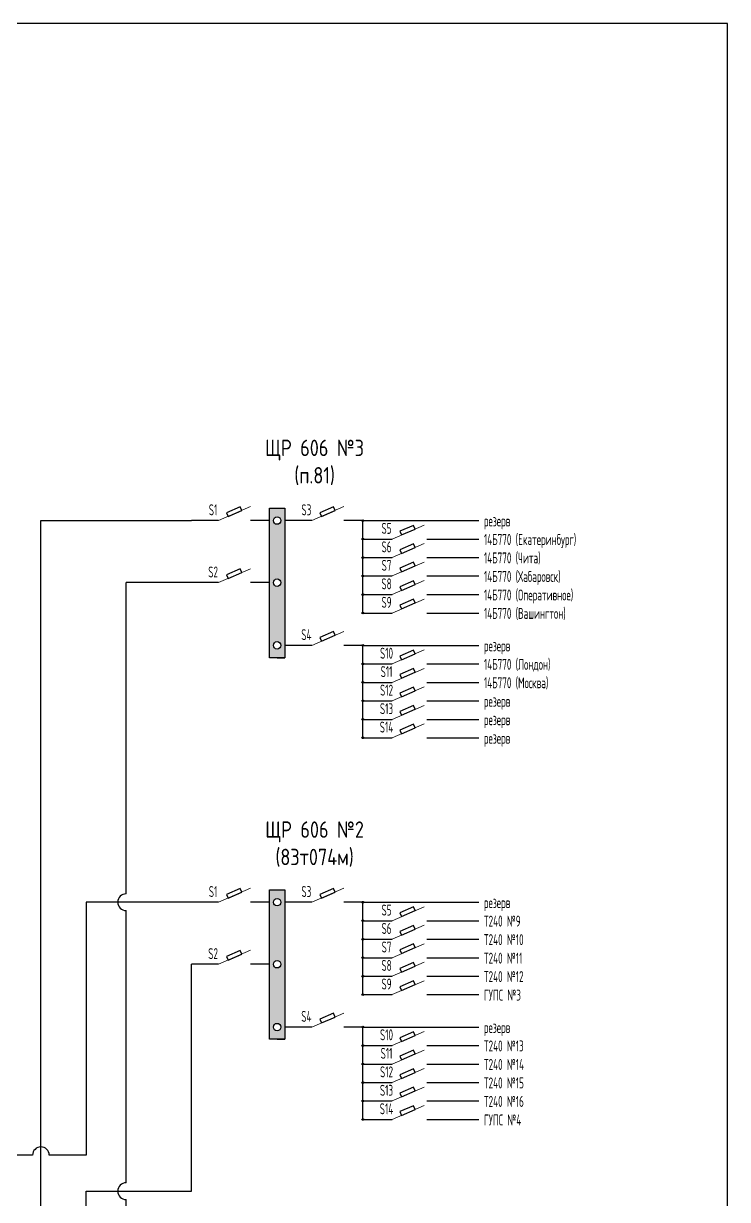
# Model space of a CAD drawing. Header units: millimetres. Extents: x 478 to 775, y 525 to 945.
# Drawn here: x 697.6 to 774.8, y 816.4 to 945.3 of the extents above; entities that cross this region are included whole.
import ezdxf

# ---------------------------------------------------------------- set-up
doc = ezdxf.new("R2010")
doc.units = ezdxf.units.MM
doc.header["$LTSCALE"] = 0.1
doc.styles.add('стиль1', font='txt.shx', dxfattribs={"width": 0.75, "height": 1.2})

msp = doc.modelspace()

# ---------------------------------------------------------------- hatches: boundary and pattern name
h = msp.add_hatch(color=256)
h.paths.add_polyline_path([(726.28, 892.13), (724.6, 892.13), (724.6, 875.76), (726.28, 875.76)])
h.paths.add_polyline_path([(725.85, 877.11, -1), (725.03, 877.11, -1)], flags=16)
h.paths.add_polyline_path([(725.03, 883.98, -1), (725.85, 883.98, -1)], flags=16)
h.paths.add_polyline_path([(725.03, 890.78, -1), (725.85, 890.78, -1)], flags=16)
h = msp.add_hatch(color=256)
h.paths.add_polyline_path([(734.93, 890.78), (734.84, 890.78), (734.84, 890.69, 0.414214)], flags=17)
h.paths.add_polyline_path([(734.74, 890.78, 0.414214), (734.84, 890.69), (734.84, 890.78), (734.93, 890.78, 1)])
h = msp.add_hatch(color=256)
h.paths.add_polyline_path([(734.93, 888.76), (734.84, 888.76), (734.84, 888.67, 0.414214)], flags=17)
h.paths.add_polyline_path([(734.74, 888.76, 0.414214), (734.84, 888.67), (734.84, 888.76), (734.93, 888.76, 1)])
h = msp.add_hatch(color=256)
h.paths.add_polyline_path([(734.93, 886.73), (734.84, 886.73), (734.84, 886.64, 0.414214)], flags=17)
h.paths.add_polyline_path([(734.74, 886.73, 0.414214), (734.84, 886.64), (734.84, 886.73), (734.93, 886.73, 1)])
h = msp.add_hatch(color=256)
h.paths.add_polyline_path([(734.93, 884.71), (734.84, 884.71), (734.84, 884.62, 0.414214)], flags=17)
h.paths.add_polyline_path([(734.74, 884.71, 0.414214), (734.84, 884.62), (734.84, 884.71), (734.93, 884.71, 1)])
h = msp.add_hatch(color=256)
h.paths.add_polyline_path([(734.93, 882.68), (734.84, 882.68), (734.84, 882.59, 0.414214)], flags=17)
h.paths.add_polyline_path([(734.74, 882.68, 0.414214), (734.84, 882.59), (734.84, 882.68), (734.93, 882.68, 1)])
h = msp.add_hatch(color=256)
h.paths.add_polyline_path([(734.93, 880.65), (734.84, 880.65), (734.84, 880.56, 0.414214)], flags=17)
h.paths.add_polyline_path([(734.74, 880.65, 0.414214), (734.84, 880.56), (734.84, 880.65), (734.93, 880.65, 1)])
h = msp.add_hatch(color=256)
h.paths.add_polyline_path([(734.93, 877.11), (734.84, 877.11), (734.84, 877.02, 0.414214)], flags=17)
h.paths.add_polyline_path([(734.74, 877.11, 0.414214), (734.84, 877.02), (734.84, 877.11), (734.93, 877.11, 1)])
h = msp.add_hatch(color=256)
h.paths.add_polyline_path([(734.93, 875.08), (734.84, 875.08), (734.84, 874.99, 0.414214)], flags=17)
h.paths.add_polyline_path([(734.74, 875.08, 0.414214), (734.84, 874.99), (734.84, 875.08), (734.93, 875.08, 1)])
h = msp.add_hatch(color=256)
h.paths.add_polyline_path([(734.93, 873.05), (734.84, 873.05), (734.84, 872.96, 0.414214)], flags=17)
h.paths.add_polyline_path([(734.74, 873.05, 0.414214), (734.84, 872.96), (734.84, 873.05), (734.93, 873.05, 1)])
h = msp.add_hatch(color=256)
h.paths.add_polyline_path([(734.93, 871.03), (734.84, 871.03), (734.84, 870.94, 0.414214)], flags=17)
h.paths.add_polyline_path([(734.74, 871.03, 0.414214), (734.84, 870.94), (734.84, 871.03), (734.93, 871.03, 1)])
h = msp.add_hatch(color=256)
h.paths.add_polyline_path([(734.93, 869), (734.84, 869), (734.84, 868.91, 0.414214)], flags=17)
h.paths.add_polyline_path([(734.74, 869, 0.414214), (734.84, 868.91), (734.84, 869), (734.93, 869, 1)])
h = msp.add_hatch(color=256)
h.paths.add_polyline_path([(734.93, 866.98), (734.84, 866.98), (734.84, 866.89, 0.414214)], flags=17)
h.paths.add_polyline_path([(734.74, 866.98, 0.414214), (734.84, 866.89), (734.84, 866.98), (734.93, 866.98, 1)])
h = msp.add_hatch(color=256)
h.paths.add_polyline_path([(726.28, 850.3), (724.6, 850.3), (724.6, 833.94), (726.28, 833.94)])
h.paths.add_polyline_path([(725.85, 835.28, -1), (725.03, 835.28, -1)], flags=16)
h.paths.add_polyline_path([(725.03, 842.16, -1), (725.85, 842.16, -1)], flags=16)
h.paths.add_polyline_path([(725.03, 848.96, -1), (725.85, 848.96, -1)], flags=16)
h = msp.add_hatch(color=256)
h.paths.add_polyline_path([(734.93, 848.96), (734.84, 848.96), (734.84, 848.87, 0.414214)], flags=17)
h.paths.add_polyline_path([(734.74, 848.96, 0.414214), (734.84, 848.87), (734.84, 848.96), (734.93, 848.96, 1)])
h = msp.add_hatch(color=256)
h.paths.add_polyline_path([(734.93, 846.93), (734.84, 846.93), (734.84, 846.84, 0.414214)], flags=17)
h.paths.add_polyline_path([(734.74, 846.93, 0.414214), (734.84, 846.84), (734.84, 846.93), (734.93, 846.93, 1)])
h = msp.add_hatch(color=256)
h.paths.add_polyline_path([(734.93, 844.91), (734.84, 844.91), (734.84, 844.82, 0.414214)], flags=17)
h.paths.add_polyline_path([(734.74, 844.91, 0.414214), (734.84, 844.82), (734.84, 844.91), (734.93, 844.91, 1)])
h = msp.add_hatch(color=256)
h.paths.add_polyline_path([(734.93, 842.88), (734.84, 842.88), (734.84, 842.79, 0.414214)], flags=17)
h.paths.add_polyline_path([(734.74, 842.88, 0.414214), (734.84, 842.79), (734.84, 842.88), (734.93, 842.88, 1)])
h = msp.add_hatch(color=256)
h.paths.add_polyline_path([(734.93, 840.85), (734.84, 840.85), (734.84, 840.76, 0.414214)], flags=17)
h.paths.add_polyline_path([(734.74, 840.85, 0.414214), (734.84, 840.76), (734.84, 840.85), (734.93, 840.85, 1)])
h = msp.add_hatch(color=256)
h.paths.add_polyline_path([(734.93, 838.83), (734.84, 838.83), (734.84, 838.74, 0.414214)], flags=17)
h.paths.add_polyline_path([(734.74, 838.83, 0.414214), (734.84, 838.74), (734.84, 838.83), (734.93, 838.83, 1)])
h = msp.add_hatch(color=256)
h.paths.add_polyline_path([(734.93, 835.28), (734.84, 835.28), (734.84, 835.19, 0.414214)], flags=17)
h.paths.add_polyline_path([(734.74, 835.28, 0.414214), (734.84, 835.19), (734.84, 835.28), (734.93, 835.28, 1)])
h = msp.add_hatch(color=256)
h.paths.add_polyline_path([(734.93, 833.25), (734.84, 833.25), (734.84, 833.16, 0.414214)], flags=17)
h.paths.add_polyline_path([(734.74, 833.25, 0.414214), (734.84, 833.16), (734.84, 833.25), (734.93, 833.25, 1)])
h = msp.add_hatch(color=256)
h.paths.add_polyline_path([(734.93, 831.23), (734.84, 831.23), (734.84, 831.14, 0.414214)], flags=17)
h.paths.add_polyline_path([(734.74, 831.23, 0.414214), (734.84, 831.14), (734.84, 831.23), (734.93, 831.23, 1)])
h = msp.add_hatch(color=256)
h.paths.add_polyline_path([(734.93, 829.2), (734.84, 829.2), (734.84, 829.11, 0.414214)], flags=17)
h.paths.add_polyline_path([(734.74, 829.2, 0.414214), (734.84, 829.11), (734.84, 829.2), (734.93, 829.2, 1)])
h = msp.add_hatch(color=256)
h.paths.add_polyline_path([(734.93, 827.18), (734.84, 827.18), (734.84, 827.09, 0.414214)], flags=17)
h.paths.add_polyline_path([(734.74, 827.18, 0.414214), (734.84, 827.09), (734.84, 827.18), (734.93, 827.18, 1)])
h = msp.add_hatch(color=256)
h.paths.add_polyline_path([(734.93, 825.15), (734.84, 825.15), (734.84, 825.06, 0.414214)], flags=17)
h.paths.add_polyline_path([(734.74, 825.15, 0.414214), (734.84, 825.06), (734.84, 825.15), (734.93, 825.15, 1)])

# ---------------------------------------------------------------- linework, layer by layer
for p, q in [((774.83, 945.25), (477.83, 945.25)), ((774.83, 525.25), (774.83, 945.25)), ((699.54, 779.24), (699.54, 890.78)), ((699.54, 890.78), (709.88, 890.78)), ((709.88, 890.78), (716.04, 890.78)), ((719.03, 890.78), (716.04, 890.78)), ((724.6, 890.78), (722.54, 890.78)), ((729.26, 890.78), (726.28, 890.78)), ((734.84, 890.78), (732.77, 890.78)), ((734.84, 880.65), (734.84, 890.78)), ((734.84, 890.78), (747.58, 890.78)), ((734.84, 888.76), (738.05, 888.76)), ((741.87, 888.76), (747.58, 888.76)), ((734.84, 886.73), (738.05, 886.73)), ((741.87, 886.73), (747.58, 886.73)), ((734.84, 884.71), (738.05, 884.71)), ((741.87, 884.71), (747.58, 884.71)), ((719.03, 883.98), (708.89, 883.98)), ((708.89, 849.88), (708.89, 883.98)), ((724.6, 883.98), (722.54, 883.98)), ((734.84, 882.68), (738.05, 882.68)), ((741.87, 882.68), (747.58, 882.68)), ((734.84, 880.65), (738.05, 880.65)), ((741.87, 880.65), (747.58, 880.65)), ((729.26, 877.11), (726.28, 877.11)), ((734.84, 877.11), (732.77, 877.11)), ((734.84, 866.98), (734.84, 877.11)), ((734.84, 877.11), (747.58, 877.11)), ((726.28, 875.76), (724.6, 875.76)), ((725.44, 875.76), (726.28, 875.76)), ((734.84, 875.08), (738.05, 875.08)), ((741.87, 875.08), (747.58, 875.08)), ((734.84, 873.05), (738.05, 873.05)), ((741.87, 873.05), (747.58, 873.05)), ((734.84, 871.03), (738.05, 871.03)), ((741.87, 871.03), (747.58, 871.03)), ((734.84, 869), (738.05, 869)), ((741.87, 869), (747.58, 869)), ((734.84, 866.98), (738.05, 866.98)), ((741.87, 866.98), (747.58, 866.98)), ((716.04, 848.96), (704.49, 848.96)), ((704.49, 848.96), (704.49, 821.23)), ((708.89, 818.22), (708.89, 848.04)), ((719.03, 848.96), (716.04, 848.96)), ((724.6, 848.96), (722.54, 848.96)), ((729.26, 848.96), (726.28, 848.96)), ((734.84, 848.96), (732.77, 848.96)), ((734.84, 838.83), (734.84, 848.96)), ((734.84, 848.96), (747.58, 848.96)), ((734.84, 846.93), (738.05, 846.93)), ((741.87, 846.93), (747.58, 846.93)), ((734.84, 844.91), (738.05, 844.91)), ((741.87, 844.91), (747.58, 844.91)), ((734.84, 842.88), (738.05, 842.88)), ((741.87, 842.88), (747.58, 842.88)), ((719.03, 842.16), (716.04, 842.16)), ((716.04, 817.3), (716.04, 842.16)), ((724.6, 842.16), (722.54, 842.16)), ((734.84, 840.85), (738.05, 840.85)), ((741.87, 840.85), (747.58, 840.85)), ((734.84, 838.83), (738.05, 838.83)), ((741.87, 838.83), (747.58, 838.83)), ((729.26, 835.28), (726.28, 835.28)), ((734.84, 835.28), (732.77, 835.28)), ((734.84, 825.15), (734.84, 835.28)), ((734.84, 835.28), (747.58, 835.28)), ((726.28, 833.94), (724.6, 833.94)), ((725.44, 833.94), (726.28, 833.94)), ((734.84, 833.25), (738.05, 833.25)), ((741.87, 833.25), (747.58, 833.25)), ((734.84, 831.23), (738.05, 831.23)), ((741.87, 831.23), (747.58, 831.23)), ((734.84, 829.2), (738.05, 829.2)), ((741.87, 829.2), (747.58, 829.2)), ((734.84, 827.18), (738.05, 827.18)), ((741.87, 827.18), (747.58, 827.18)), ((734.84, 825.15), (738.05, 825.15)), ((741.87, 825.15), (747.58, 825.15)), ((698.62, 821.23), (643.56, 821.23)), ((704.49, 821.23), (700.46, 821.23)), ((704.49, 817.3), (716.04, 817.3)), ((704.49, 806.14), (704.49, 817.3)), ((708.89, 806.14), (708.89, 816.38))]:
    msp.add_line(p, q)
at = {"lineweight": 15}
for p, q in [((719.03, 890.78), (722.54, 892.31)), ((729.26, 890.78), (732.77, 892.31)), ((738.05, 888.76), (741.56, 890.29)), ((738.05, 886.73), (741.56, 888.26)), ((719.03, 883.98), (722.54, 885.51)), ((738.05, 884.71), (741.56, 886.24)), ((738.05, 882.68), (741.56, 884.21)), ((738.05, 880.65), (741.56, 882.18)), ((729.26, 877.11), (732.77, 878.63)), ((738.05, 875.08), (741.56, 876.61)), ((738.05, 873.05), (741.56, 874.58)), ((738.05, 871.03), (741.56, 872.56)), ((738.05, 869), (741.56, 870.53)), ((738.05, 866.98), (741.56, 868.5)), ((719.03, 848.96), (722.54, 850.49)), ((729.26, 848.96), (732.77, 850.49)), ((738.05, 846.93), (741.56, 848.46)), ((738.05, 844.91), (741.56, 846.44)), ((738.05, 842.88), (741.56, 844.41)), ((719.03, 842.16), (722.54, 843.69)), ((738.05, 840.85), (741.56, 842.38)), ((738.05, 838.83), (741.56, 840.36)), ((729.26, 835.28), (732.77, 836.81)), ((738.05, 833.25), (741.56, 834.78)), ((738.05, 831.23), (741.56, 832.76)), ((738.05, 829.2), (741.56, 830.73)), ((738.05, 827.18), (741.56, 828.7)), ((738.05, 825.15), (741.56, 826.68))]:
    msp.add_line(p, q, dxfattribs=at)
for points in [[(720.07, 891.24), (721.56, 891.89), (721.39, 892.29), (719.89, 891.64)], [(724.6, 892.13), (726.28, 892.13), (726.28, 875.76), (724.6, 875.76)], [(730.3, 891.24), (731.8, 891.89), (731.62, 892.29), (730.13, 891.64)], [(739.09, 889.21), (740.58, 889.86), (740.41, 890.26), (738.91, 889.61)], [(739.09, 887.19), (740.58, 887.84), (740.41, 888.24), (738.91, 887.59)], [(720.07, 884.44), (721.56, 885.09), (721.39, 885.49), (719.89, 884.84)], [(739.09, 885.16), (740.58, 885.81), (740.41, 886.21), (738.91, 885.56)], [(739.09, 883.13), (740.58, 883.78), (740.41, 884.19), (738.91, 883.54)], [(739.09, 881.11), (740.58, 881.76), (740.41, 882.16), (738.91, 881.51)], [(730.3, 877.56), (731.8, 878.21), (731.62, 878.61), (730.13, 877.96)], [(739.09, 875.53), (740.58, 876.18), (740.41, 876.59), (738.91, 875.94)], [(739.09, 873.51), (740.58, 874.16), (740.41, 874.56), (738.91, 873.91)], [(739.09, 871.48), (740.58, 872.13), (740.41, 872.53), (738.91, 871.88)], [(739.09, 869.46), (740.58, 870.11), (740.41, 870.51), (738.91, 869.86)], [(739.09, 867.43), (740.58, 868.08), (740.41, 868.48), (738.91, 867.83)], [(720.07, 849.41), (721.56, 850.06), (721.39, 850.47), (719.89, 849.81)], [(724.6, 850.3), (726.28, 850.3), (726.28, 833.94), (724.6, 833.94)], [(730.3, 849.41), (731.8, 850.06), (731.62, 850.47), (730.13, 849.81)], [(739.09, 847.39), (740.58, 848.04), (740.41, 848.44), (738.91, 847.79)], [(739.09, 845.36), (740.58, 846.01), (740.41, 846.41), (738.91, 845.76)], [(739.09, 843.33), (740.58, 843.98), (740.41, 844.39), (738.91, 843.74)], [(720.07, 842.61), (721.56, 843.26), (721.39, 843.66), (719.89, 843.01)], [(739.09, 841.31), (740.58, 841.96), (740.41, 842.36), (738.91, 841.71)], [(739.09, 839.28), (740.58, 839.93), (740.41, 840.33), (738.91, 839.68)], [(730.3, 835.73), (731.8, 836.38), (731.62, 836.79), (730.13, 836.14)], [(739.09, 833.71), (740.58, 834.36), (740.41, 834.76), (738.91, 834.11)], [(739.09, 831.68), (740.58, 832.33), (740.41, 832.73), (738.91, 832.08)], [(739.09, 829.66), (740.58, 830.31), (740.41, 830.71), (738.91, 830.06)], [(739.09, 827.63), (740.58, 828.28), (740.41, 828.68), (738.91, 828.03)], [(739.09, 825.6), (740.58, 826.25), (740.41, 826.66), (738.91, 826.01)]]:
    msp.add_lwpolyline(points, close=True)
for centre, radius in [((725.44, 890.78), 0.407), ((734.84, 890.78), 0.0905), ((734.84, 888.76), 0.0905), ((734.84, 886.73), 0.0905), ((725.44, 883.98), 0.407), ((734.84, 884.71), 0.0905), ((734.84, 882.68), 0.0905), ((734.84, 880.65), 0.0905), ((725.44, 877.11), 0.407), ((734.84, 877.11), 0.0905), ((734.84, 875.08), 0.0905), ((734.84, 873.05), 0.0905), ((734.84, 871.03), 0.0905), ((734.84, 869), 0.0905), ((734.84, 866.98), 0.0905), ((725.44, 848.96), 0.407), ((734.84, 848.96), 0.0905), ((734.84, 846.93), 0.0905), ((734.84, 844.91), 0.0905), ((734.84, 842.88), 0.0905), ((725.44, 842.16), 0.407), ((734.84, 840.85), 0.0905), ((734.84, 838.83), 0.0905), ((725.44, 835.28), 0.407), ((734.84, 835.28), 0.0905), ((734.84, 833.25), 0.0905), ((734.84, 831.23), 0.0905), ((734.84, 829.2), 0.0905), ((734.84, 827.18), 0.0905), ((734.84, 825.15), 0.0905)]:
    msp.add_circle(centre, radius)
for centre, start, end in [((708.89, 848.96), 90, 270), ((699.54, 821.23), 0, 180), ((708.89, 817.3), 90, 270)]:
    msp.add_arc(centre, 0.919, start, end)

# ---------------------------------------------------------------- texts
at = {"char_height": 1.8, "width": 17.4336, "attachment_point": 5}
for s, insert in [('{\\fGOST|b0|i0|c204|p34;ЩР 606 №3 \\P(п.81)}', (729.55, 897.16)), ('{\\fGOST|b0|i0|c204|p34;ЩР 606 №2 (83т074м)}', (729.55, 855.33))]:
    msp.add_mtext(s, dxfattribs=dict(at, insert=insert))
at = {"char_height": 1.2, "style": 'стиль1'}
for s, insert, width, attachment_point in [('{\\fGOST|b0|i0|c0|p34;S\\fGOST|b0|i0|c204|p34;1}', (718.42, 891.96), 14.6601, 5), ('{\\fGOST|b0|i0|c0|p34;S\\fGOST|b0|i0|c204|p34;3}', (728.65, 891.96), 14.6601, 5), ('{\\fGOST|b0|i0|c0|p34;S5}', (737.44, 889.93), 14.6601, 5), ('{\\fGOST|b0|i0|c204|p34;резерв}', (748.12, 891.34), 14.6601, 1), ('{\\fGOST|b0|i0|c204|p34;14Б770 (Екатеринбург)}', (748.12, 889.31), 20.9368, 1), ('{\\fGOST|b0|i0|c0|p34;S6}', (737.44, 887.9), 14.6601, 5), ('{\\fGOST|b0|i0|c204|p34;14Б770 (Чита)}', (748.12, 887.29), 14.6601, 1), ('{\\fGOST|b0|i0|c0|p34;S\\fGOST|b0|i0|c204|p34;2}', (718.42, 885.15), 14.6601, 5), ('{\\fGOST|b0|i0|c0|p34;S7}', (737.44, 885.88), 14.6601, 5), ('{\\fGOST|b0|i0|c204|p34;14Б770 (Хабаровск)}', (748.12, 885.26), 14.6601, 1), ('{\\fGOST|b0|i0|c0|p34;S8}', (737.44, 883.85), 14.6601, 5), ('{\\fGOST|b0|i0|c204|p34;14Б770 (Оперативное)}', (748.12, 883.23), 18.8287, 1), ('{\\fGOST|b0|i0|c0|p34;S\\fGOST|b0|i0|c204|p34;9}', (737.44, 881.83), 14.6601, 5), ('{\\fGOST|b0|i0|c204|p34;14Б770 (Вашингтон)}', (748.12, 881.21), 19.2643, 1), ('{\\fGOST|b0|i0|c0|p34;S\\fGOST|b0|i0|c204|p34;4}', (728.65, 878.28), 14.6601, 5), ('{\\fGOST|b0|i0|c0|p34;S\\fGOST|b0|i0|c204|p34;10}', (737.44, 876.25), 14.6601, 5), ('{\\fGOST|b0|i0|c204|p34;резерв}', (748.12, 877.66), 14.6601, 1), ('{\\fGOST|b0|i0|c204|p34;14Б770 (Лондон)}', (748.12, 875.63), 14.6601, 1), ('{\\fGOST|b0|i0|c0|p34;S\\fGOST|b0|i0|c204|p34;11}', (737.44, 874.23), 14.6601, 5), ('{\\fGOST|b0|i0|c0|p34;S\\fGOST|b0|i0|c204|p34;12}', (737.44, 872.2), 14.6601, 5), ('{\\fGOST|b0|i0|c204|p34;14Б770 (Москва)}', (748.12, 873.61), 14.6601, 1), ('{\\fGOST|b0|i0|c204|p34;резерв}', (748.12, 871.58), 14.6601, 1), ('{\\fGOST|b0|i0|c0|p34;S\\fGOST|b0|i0|c204|p34;13}', (737.44, 870.17), 14.6601, 5), ('{\\fGOST|b0|i0|c0|p34;S\\fGOST|b0|i0|c204|p34;14}', (737.44, 868.15), 14.6601, 5), ('{\\fGOST|b0|i0|c204|p34;резерв}', (748.12, 869.56), 14.6601, 1), ('{\\fGOST|b0|i0|c204|p34;резерв}', (748.12, 867.53), 14.6601, 1), ('{\\fGOST|b0|i0|c0|p34;S\\fGOST|b0|i0|c204|p34;1}', (718.42, 850.13), 14.6601, 5), ('{\\fGOST|b0|i0|c0|p34;S\\fGOST|b0|i0|c204|p34;3}', (728.65, 850.13), 14.6601, 5), ('{\\fGOST|b0|i0|c204|p34;резерв}', (748.12, 849.51), 14.6601, 1), ('{\\fGOST|b0|i0|c0|p34;S5}', (737.44, 848.1), 14.6601, 5), ('{\\fGOST|b0|i0|c0|p34;S6}', (737.44, 846.08), 14.6601, 5), ('{\\fGOST|b0|i0|c204|p34;Т240 №9}', (748.12, 847.49), 14.6601, 1), ('{\\fGOST|b0|i0|c204|p34;Т240 №10}', (748.12, 845.46), 14.6601, 1), ('{\\fGOST|b0|i0|c0|p34;S7}', (737.44, 844.05), 14.6601, 5), ('{\\fGOST|b0|i0|c0|p34;S\\fGOST|b0|i0|c204|p34;2}', (718.42, 843.33), 14.6601, 5), ('{\\fGOST|b0|i0|c204|p34;Т240 №11}', (748.12, 843.43), 14.6601, 1), ('{\\fGOST|b0|i0|c0|p34;S8}', (737.44, 842.03), 14.6601, 5), ('{\\fGOST|b0|i0|c0|p34;S\\fGOST|b0|i0|c204|p34;9}', (737.44, 840), 14.6601, 5), ('{\\fGOST|b0|i0|c204|p34;Т240 №12}', (748.12, 841.41), 14.6601, 1), ('{\\fGOST|b0|i0|c204|p34;ГУПС №3}', (748.12, 839.38), 14.6601, 1), ('{\\fGOST|b0|i0|c0|p34;S\\fGOST|b0|i0|c204|p34;4}', (728.65, 836.45), 14.6601, 5), ('{\\fGOST|b0|i0|c204|p34;резерв}', (748.12, 835.83), 14.6601, 1), ('{\\fGOST|b0|i0|c0|p34;S\\fGOST|b0|i0|c204|p34;10}', (737.44, 834.43), 14.6601, 5), ('{\\fGOST|b0|i0|c204|p34;Т240 №13}', (748.12, 833.81), 14.6601, 1), ('{\\fGOST|b0|i0|c0|p34;S\\fGOST|b0|i0|c204|p34;11}', (737.44, 832.4), 14.6601, 5), ('{\\fGOST|b0|i0|c204|p34;Т240 №14}', (748.12, 831.78), 14.6601, 1), ('{\\fGOST|b0|i0|c0|p34;S\\fGOST|b0|i0|c204|p34;12}', (737.44, 830.37), 14.6601, 5), ('{\\fGOST|b0|i0|c0|p34;S\\fGOST|b0|i0|c204|p34;13}', (737.44, 828.35), 14.6601, 5), ('{\\fGOST|b0|i0|c204|p34;Т240 №15}', (748.12, 829.76), 14.6601, 1), ('{\\fGOST|b0|i0|c204|p34;Т240 №16}', (748.12, 827.73), 14.6601, 1), ('{\\fGOST|b0|i0|c0|p34;S\\fGOST|b0|i0|c204|p34;14}', (737.44, 826.32), 14.6601, 5), ('{\\fGOST|b0|i0|c204|p34;ГУПС №4}', (748.12, 825.7), 14.6601, 1)]:
    msp.add_mtext(s, dxfattribs=dict(at, insert=insert, width=width, attachment_point=attachment_point))

doc.saveas('drawing.dxf')
